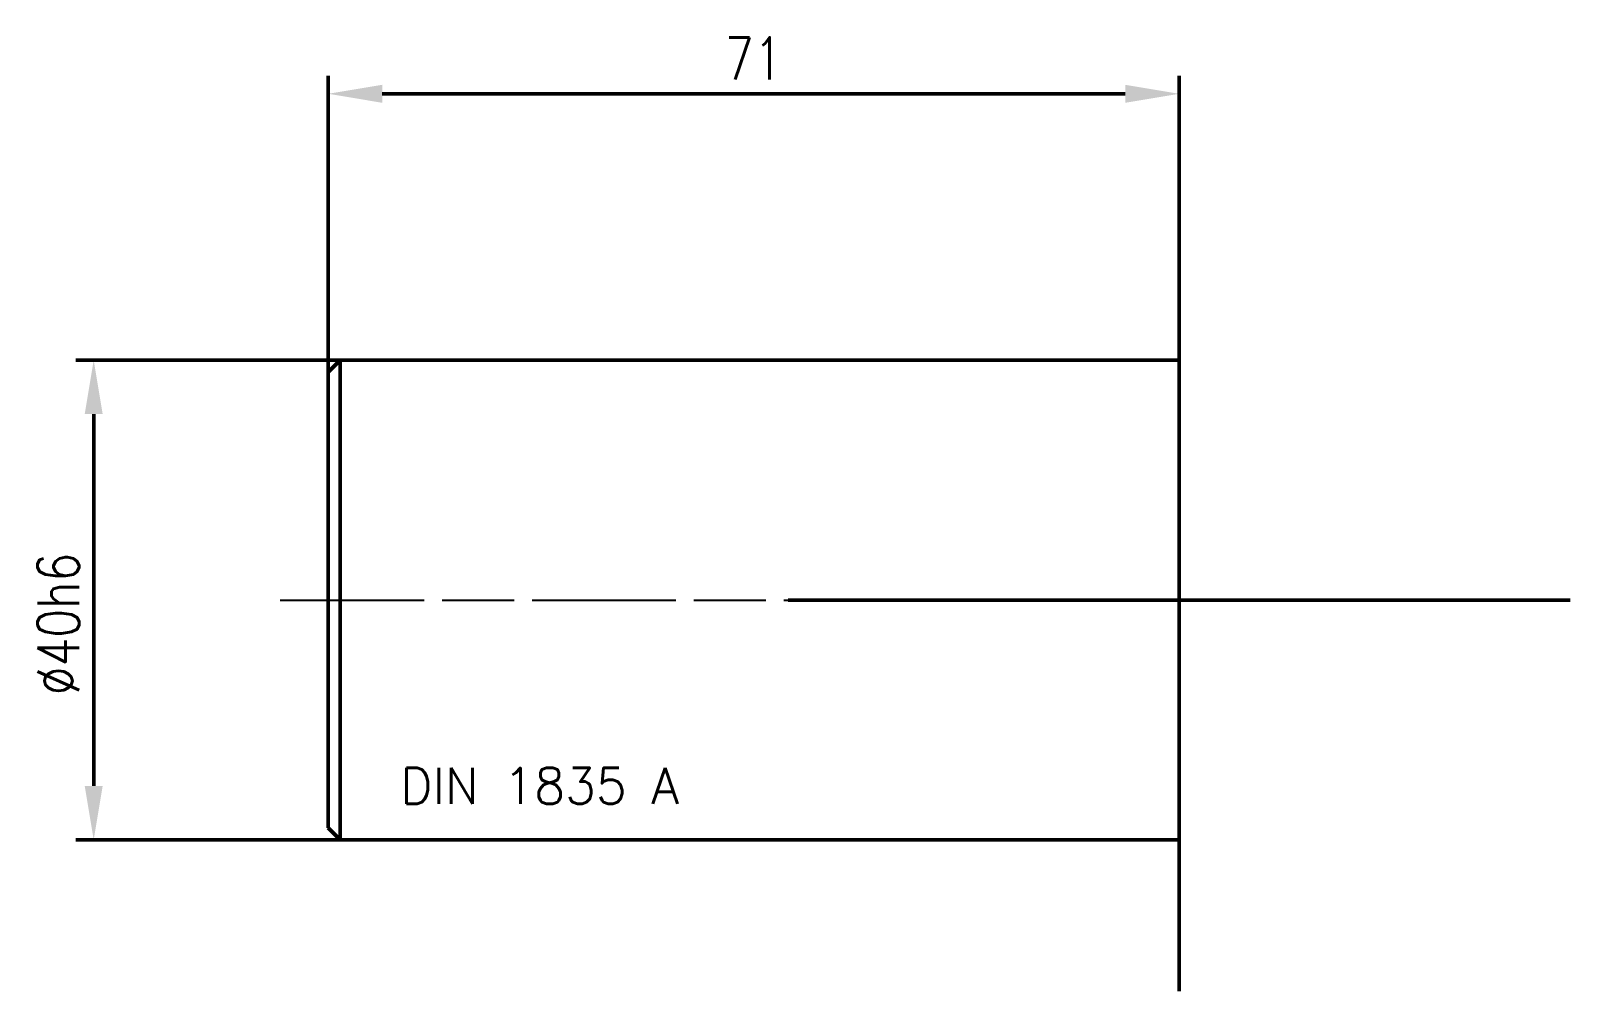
# Model space of a CAD drawing. Header units: millimetres. Extents: x 105 to 234, y 81 to 161.
import ezdxf

# ---------------------------------------------------------------- set-up
doc = ezdxf.new("R2010")
doc.units = ezdxf.units.MM
doc.header["$LTSCALE"] = 2
doc.linetypes.add('LONGDASH_DASH', pattern=[10.5, 6, -0.75, 3, -0.75])
for name, color, linetype, lineweight in [('1', 4, 'Continuous', 50), ('SK1', 4, 'Continuous', 50), ('SK2', 7, 'Continuous', 25), ('SK4', 2, 'LONGDASH_DASH', 25), ('SK6', 5, 'Continuous', 35)]:
    doc.layers.add(name, color=color, linetype=linetype, lineweight=lineweight)
doc.styles.add('SIMPLEX', font='simplex.shx', dxfattribs={"width": 0.8})
doc.dimstyles.new('WALTER_1', dxfattribs={"dimtxt": 3.5, "dimasz": 4.5, "dimexe": 1.5, "dimexo": 0, "dimgap": 1.2, "dimtad": 1, "dimdec": 3, "dimdsep": 46, "dimtxsty": 'SIMPLEX', "dimcen": 2.5, "dimazin": 2, "dimtfac": 1, "dimtdec": 3, "dimtmove": 0, "dimatfit": 0, "dimfxl": 1.25, "dimtolj": 1, "dimarcsym": 0})

# ---------------------------------------------------------------- blocks, each defined once
blk = doc.blocks.new('*D1')
at = {"layer": 'Defpoints', "color": 0, "transparency": 16777216}
for p in [(0, 42.22), (0, 20), (-71, 19)]:
    blk.add_point(p, dxfattribs=at)
at = {"layer": 'SK2', "color": 0, "lineweight": -2, "transparency": 16777216}
for p, q in [((-71, 19), (-71, 43.72)), ((0, 20), (0, 43.72)), ((-66.5, 42.22), (-4.5, 42.22))]:
    blk.add_line(p, q, dxfattribs=at)
at = {"layer": 'SK2', "color": 0, "transparency": 16777216}
for points in [[(-66.5, 42.97), (-66.5, 41.47), (-71, 42.22)], [(-4.5, 42.97), (-4.5, 41.47), (0, 42.22)]]:
    blk.add_solid(points, dxfattribs=at)
at = {"layer": 'SK2', "color": 0, "transparency": 16777216, "insert": (-35.5, 45.17), "char_height": 3.5, "attachment_point": 5, "style": 'SIMPLEX'}
blk.add_mtext('\\A1;71', dxfattribs=at)
blk = doc.blocks.new('*D2')
at = {"layer": 'Defpoints', "color": 0, "transparency": 16777216}
for p in [(-90.572, 20), (-70, 20), (-70, -20)]:
    blk.add_point(p, dxfattribs=at)
at = {"layer": 'SK2', "color": 0, "lineweight": -2, "transparency": 16777216}
for p, q in [((-70, 20), (-92.072, 20)), ((-90.572, -15.5), (-90.572, 15.5)), ((-70, -20), (-92.072, -20))]:
    blk.add_line(p, q, dxfattribs=at)
at = {"layer": 'SK2', "color": 0, "transparency": 16777216}
for points in [[(-91.322, 15.5), (-89.822, 15.5), (-90.572, 20)], [(-91.322, -15.5), (-89.822, -15.5), (-90.572, -20)]]:
    blk.add_solid(points, dxfattribs=at)
at = {"layer": 'SK2', "color": 0, "transparency": 16777216, "insert": (-93.522, -2), "char_height": 3.5, "attachment_point": 5, "rotation": 90, "style": 'SIMPLEX'}
blk.add_mtext('\\A1;%%C40h6', dxfattribs=at)
blk = doc.blocks.new('CENTER')
at = {"layer": '1', "color": 1}
for p, q in [((0, 32.63), (0, -32.63)), ((32.63, 0), (-32.63, 0))]:
    blk.add_line(p, q, dxfattribs=at)
blk = doc.blocks.new('1835a-40')
at = {"layer": 'SK1'}
for p, q in [((-71, 19), (-70, 20)), ((-70, 20), (0, 20)), ((-70, 20), (-70, -20)), ((-71, 19), (-71, -19)), ((-71, -19), (-70, -20)), ((-70, -20), (0, -20))]:
    blk.add_line(p, q, dxfattribs=at)
at = {"layer": 'SK4'}
blk.add_line((-75, 0), (0, 0), dxfattribs=at)
at = {"layer": 'SK6', "style": 'SIMPLEX'}
blk.add_text('DIN 1835 A', height=3, dxfattribs=at).set_placement((-65, -17))
at = {"layer": 'SK2'}
dim = blk.add_linear_dim(base=(0, 42.2233), p1=(-71, 19), p2=(0, 20), text='71', dimstyle='WALTER_1', dxfattribs=at)
dim.commit()
dim.dimension.update_dxf_attribs({"geometry": '*D1', "text_midpoint": (-35.5, 42.2233), "dimtype": 128})
dim = blk.add_linear_dim(base=(-90.572, 20), p1=(-70, -20), p2=(-70, 20), angle=90, text='%%C40h6', dimstyle='WALTER_1', dxfattribs=at)
dim.commit()
dim.dimension.update_dxf_attribs({"geometry": '*D2', "text_midpoint": (-90.572, -2), "dimtype": 128})

msp = doc.modelspace()

# ---------------------------------------------------------------- block references
at = {"layer": '1'}
for name in ['1835a-40', 'CENTER']:
    msp.add_blockref(name, (201.29, 113.22), dxfattribs=at)

doc.saveas('drawing.dxf')
